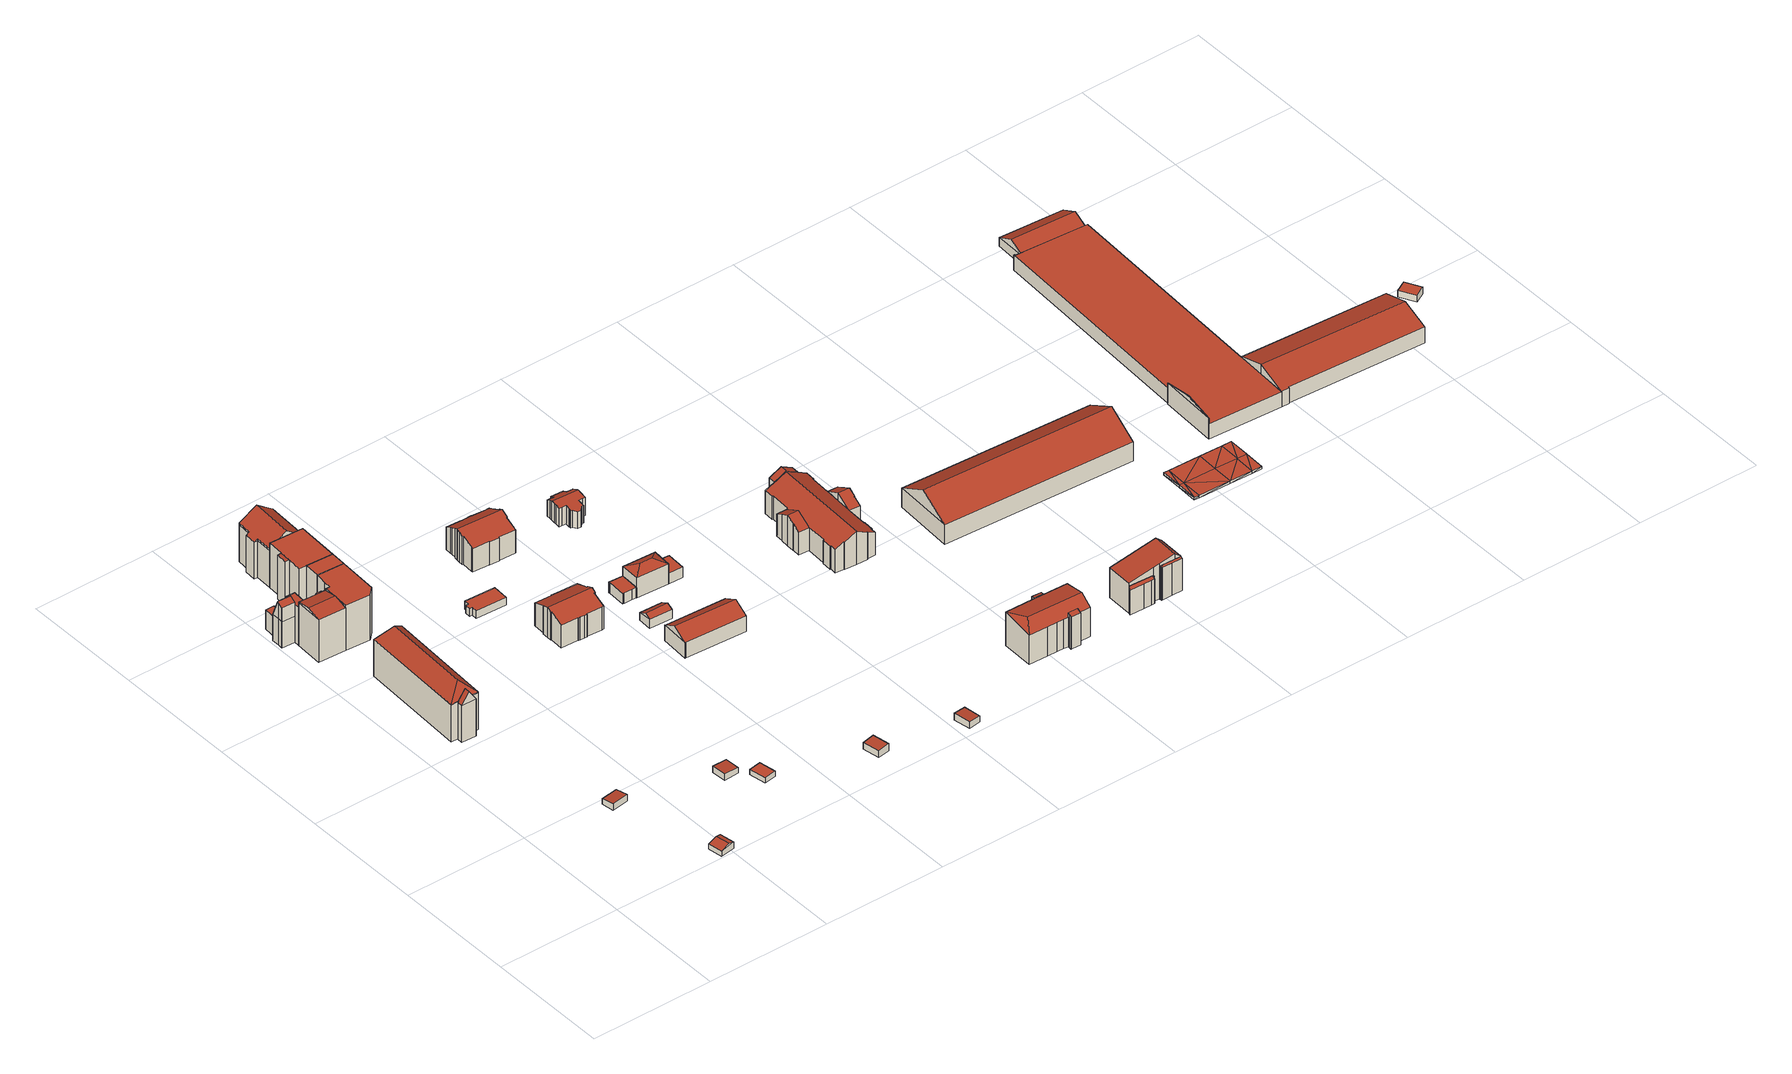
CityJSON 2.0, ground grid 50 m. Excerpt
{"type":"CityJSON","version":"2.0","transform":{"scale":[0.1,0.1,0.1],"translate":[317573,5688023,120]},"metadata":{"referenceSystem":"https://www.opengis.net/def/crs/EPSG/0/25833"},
"CityObjects":{
"building1":{"type":"Building","attributes":{"Dachtyp_tdc":"tdcGableRoof","Gemeindeschluessel":14713000,"Dachneigung":16.67,"QualitaetDacherkennung":84,"Geometrietyp2DReferenz":"3000","function":"31001_9998","roofType":"3100","measuredHeight":3.17},"geometry":[{"type":"MultiSurface","lod":"2","boundaries":[[[0,1,2,3]],[[1,4,5,2]],[[4,6,7,5]],[[6,0,3,7]],[[4,1,8]],[[0,6,9]],[[1,0,9,8]],[[6,4,8,9]],[[3,2,5,7]]],"semantics":{"surfaces":[{"type":"WallSurface"},{"type":"RoofSurface"},{"type":"GroundSurface"}],"values":[0,0,0,0,0,0,1,1,2]}}]},
"building2":{"type":"Building","attributes":{"Dachtyp_tdc":"tdcPolyFlatRoof","Gemeindeschluessel":14713000,"Dachneigung":5.58,"QualitaetDacherkennung":74,"Geometrietyp2DReferenz":"3000","function":"31001_9998","roofType":"2100","measuredHeight":2.84},"geometry":[{"type":"MultiSurface","lod":"2","boundaries":[[[10,11,12,13]],[[11,14,15,12]],[[14,16,17,15]],[[16,10,13,17]],[[16,14,11,10]],[[13,12,15,17]]],"semantics":{"surfaces":[{"type":"WallSurface"},{"type":"RoofSurface"},{"type":"GroundSurface"}],"values":[0,0,0,0,1,2]}}]},
"building3":{"type":"Building","attributes":{"Gemeindeschluessel":14713000,"Geometrietyp2DReferenz":"3000","function":"31001_9998","roofType":"9999"},"children":["building3-1","building3-2"]},
"building3-1":{"type":"BuildingPart","attributes":{"Dachtyp_tdc":"tdcHipRoof","Dachneigung":43.72,"QualitaetDacherkennung":58,"Geometrietyp2DReferenz":"3000","roofType":"3200","measuredHeight":21.18},"parents":["building3"],"geometry":[{"type":"MultiSurface","lod":"2","boundaries":[[[18,19,20,21]],[[22,23,24,25,26]],[[23,27,28,24]],[[27,29,30,28]],[[29,18,21,30]],[[31,32,33,34,35,36,37]],[[38,27,39]],[[36,38,39,37]],[[27,31,37,39]],[[29,38,36,18]],[[27,38,29]],[[18,36,35,40,19]],[[22,32,31,23]],[[23,31,27]],[[21,20,25,24,28,30]],[[26,41,42,22]],[[25,20,19,41,26]],[[32,22,42,33]],[[34,40,35]],[[41,19,40]],[[33,42,41,40,34]]],"semantics":{"surfaces":[{"type":"WallSurface"},{"type":"RoofSurface"},{"type":"GroundSurface"},{"type":"ClosureSurface"}],"values":[0,0,0,0,0,1,1,1,1,0,0,0,0,0,2,0,3,0,0,0,3]}}]},
"building3-2":{"type":"BuildingPart","attributes":{"Dachtyp_tdc":"tdcGableRoof","Dachneigung":56.01,"QualitaetDacherkennung":87,"Geometrietyp2DReferenz":"3000","roofType":"3100","measuredHeight":20.09},"parents":["building3"],"geometry":[{"type":"MultiSurface","lod":"2","boundaries":[[[40,43,44,20,19]],[[43,45,46,44]],[[45,26,25,46]],[[45,43,47]],[[43,40,34,48,47]],[[26,45,47,48,33,42]],[[20,44,46,25]],[[19,41,40]],[[20,25,26,41,19]],[[48,34,33]],[[42,41,26]],[[33,34,40,41,42]]],"semantics":{"surfaces":[{"type":"WallSurface"},{"type":"RoofSurface"},{"type":"GroundSurface"},{"type":"ClosureSurface"}],"values":[0,0,0,0,1,1,2,0,3,0,0,3]}}]},
"building4":{"type":"Building","attributes":{"Dachtyp_tdc":"tdcFreeFormRoof","Gemeindeschluessel":14713000,"Dachneigung":69.63,"QualitaetDacherkennung":24,"Geometrietyp2DReferenz":"3000","function":"31001_9998","roofType":"5000","measuredHeight":18.26},"geometry":[{"type":"MultiSurface","lod":"2","boundaries":[[[49,50,51,52]],[[50,53,54,51]],[[53,55,56,54]],[[55,57,58,56]],[[57,59,60,58]],[[59,61,62,60]],[[61,49,52,62]],[[61,59,57,63,64]],[[65,64,63,66,67,68]],[[49,65,68,50]],[[50,68,67,53]],[[53,67,66,55]],[[55,66,63,57]],[[61,64,65,49]],[[52,51,54,56,58,60,62]]],"semantics":{"surfaces":[{"type":"WallSurface"},{"type":"RoofSurface"},{"type":"GroundSurface"}],"values":[0,0,0,0,0,0,0,1,1,0,0,0,0,0,2]}}]},
"building5":{"type":"Building","attributes":{"Dachtyp_tdc":"tdcFreeFormRoof","Gemeindeschluessel":14713000,"Dachneigung":48.61,"QualitaetDacherkennung":15,"Geometrietyp2DReferenz":"3000","function":"31001_9998","roofType":"5000","measuredHeight":10.46},"geometry":[{"type":"MultiSurface","lod":"2","boundaries":[[[69,70,71,72]],[[70,73,74,71]],[[73,75,76,74]],[[75,69,72,76]],[[77,78,75,73]],[[77,73,70]],[[78,77,70,69]],[[78,69,75]],[[72,71,74,76]]],"semantics":{"surfaces":[{"type":"WallSurface"},{"type":"RoofSurface"},{"type":"GroundSurface"}],"values":[0,0,0,0,1,0,1,1,2]}}]},
"building6":{"type":"Building","attributes":{"Gemeindeschluessel":14713000,"Geometrietyp2DReferenz":"3000","function":"31001_9998","roofType":"9999"},"children":["building6-1","building6-2","building6-3"]},
"building6-1":{"type":"BuildingPart","attributes":{"Dachtyp_tdc":"tdcPolyFlatRoof","Dachneigung":0,"QualitaetDacherkennung":45,"Geometrietyp2DReferenz":"3000","roofType":"1000","measuredHeight":16.07},"parents":["building6"],"geometry":[{"type":"MultiSurface","lod":"2","boundaries":[[[79,80,71,81]],[[80,82,83,71]],[[82,84,85,83]],[[84,86,87,85]],[[88,79,81,89]],[[88,86,84,82,80,79]],[[81,71,83,85,87,89]],[[89,87,86,88]]],"semantics":{"surfaces":[{"type":"WallSurface"},{"type":"RoofSurface"},{"type":"GroundSurface"},{"type":"ClosureSurface"}],"values":[0,0,0,0,0,1,2,3]}}]},
"building6-2":{"type":"BuildingPart","attributes":{"Dachtyp_tdc":"tdcFreeFormRoof","Dachneigung":64.11,"QualitaetDacherkennung":16,"Geometrietyp2DReferenz":"3000","roofType":"5000","measuredHeight":18.06},"parents":["building6"],"geometry":[{"type":"MultiSurface","lod":"2","boundaries":[[[90,91,92,93]],[[91,94,95,92]],[[94,96,97,95]],[[96,98,99,97]],[[100,90,93,101]],[[102,103,104,105,100,98]],[[102,98,96]],[[103,102,96,94]],[[104,103,94,91]],[[105,104,91,90]],[[105,90,100]],[[93,92,95,97,99,101]],[[101,99,98,100]]],"semantics":{"surfaces":[{"type":"WallSurface"},{"type":"RoofSurface"},{"type":"GroundSurface"},{"type":"ClosureSurface"}],"values":[0,0,0,0,0,1,1,1,1,1,1,2,3]}}]},
"building6-3":{"type":"BuildingPart","attributes":{"Dachtyp_tdc":"tdcGableRoof","Dachneigung":11.39,"QualitaetDacherkennung":45,"Geometrietyp2DReferenz":"3000","roofType":"3100","measuredHeight":19.53},"parents":["building6"],"geometry":[{"type":"MultiSurface","lod":"2","boundaries":[[[106,107,88,89,108]],[[109,110,100,101,87,86]],[[111,112,113,99,98]],[[112,114,115,113]],[[114,106,108,115]],[[114,116,117,106]],[[118,119,120,117,116,121,122]],[[110,118,122,111]],[[111,122,121,112]],[[112,121,116,114]],[[107,120,119,109]],[[106,117,120,107]],[[109,119,118,110]],[[108,89,87,101,99,113,115]],[[86,88,107,109]],[[86,87,89,88]],[[98,100,110,111]],[[98,99,101,100]]],"semantics":{"surfaces":[{"type":"WallSurface"},{"type":"RoofSurface"},{"type":"GroundSurface"},{"type":"ClosureSurface"}],"values":[0,0,0,0,0,1,1,0,0,0,0,0,0,2,0,3,0,3]}}]},
"building7":{"type":"Building","attributes":{"Dachtyp_tdc":"tdcPolyFlatRoof","Gemeindeschluessel":14713000,"Dachneigung":0,"QualitaetDacherkennung":58,"Geometrietyp2DReferenz":"3000","function":"31001_9998","roofType":"1000","measuredHeight":19.17},"geometry":[{"type":"MultiSurface","lod":"2","boundaries":[[[123,124,113,115]],[[124,125,126,113]],[[125,127,128,126]],[[127,129,130,128]],[[129,131,132,130]],[[131,133,134,132]],[[133,135,136,134]],[[135,123,115,136]],[[135,133,131,129,127,125,124,123]],[[115,113,126,128,130,132,134,136]]],"semantics":{"surfaces":[{"type":"WallSurface"},{"type":"RoofSurface"},{"type":"GroundSurface"}],"values":[0,0,0,0,0,0,0,0,1,2]}}]},
"building8":{"type":"Building","attributes":{"Gemeindeschluessel":14713000,"Geometrietyp2DReferenz":"3000","function":"31001_9998","roofType":"9999"},"children":["building8-1","building8-2","building8-3"]},
"building8-1":{"type":"BuildingPart","attributes":{"Dachtyp_tdc":"tdcPolyFlatRoof","Dachneigung":0,"QualitaetDacherkennung":81,"Geometrietyp2DReferenz":"3000","roofType":"1000","measuredHeight":19.02},"parents":["building8"],"geometry":[{"type":"MultiSurface","lod":"2","boundaries":[[[137,138,139,140]],[[138,141,142,139]],[[143,144,145,146]],[[144,147,148,145]],[[137,140,149,150]],[[150,147,144,143,141,138,137]],[[140,139,142,146,145,148,149]],[[146,142,141,143]],[[150,149,148,147]]],"semantics":{"surfaces":[{"type":"WallSurface"},{"type":"RoofSurface"},{"type":"GroundSurface"},{"type":"ClosureSurface"}],"values":[0,0,0,0,0,1,2,3,3]}}]},
"building8-2":{"type":"BuildingPart","attributes":{"Dachtyp_tdc":"tdcPolyFlatRoof","Dachneigung":2.6,"QualitaetDacherkennung":49,"Geometrietyp2DReferenz":"3000","roofType":"2100","measuredHeight":18.93},"parents":["building8"],"geometry":[{"type":"MultiSurface","lod":"2","boundaries":[[[147,151,152,148]],[[151,153,154,152]],[[153,150,149,154]],[[150,153,151,147]],[[148,152,154,149]],[[148,149,150,147]]],"semantics":{"surfaces":[{"type":"WallSurface"},{"type":"RoofSurface"},{"type":"GroundSurface"},{"type":"ClosureSurface"}],"values":[0,0,0,1,2,3]}}]},
"building8-3":{"type":"BuildingPart","attributes":{"Dachtyp_tdc":"tdcPolyFlatRoof","Dachneigung":0,"QualitaetDacherkennung":80,"Geometrietyp2DReferenz":"3000","roofType":"1000","measuredHeight":19.09},"parents":["building8"],"geometry":[{"type":"MultiSurface","lod":"2","boundaries":[[[155,131,156,142,141]],[[131,129,157,156]],[[129,158,143,146,157]],[[158,129,131,155]],[[142,156,157,146]],[[141,143,158,155]],[[141,142,146,143]]],"semantics":{"surfaces":[{"type":"WallSurface"},{"type":"RoofSurface"},{"type":"GroundSurface"},{"type":"ClosureSurface"}],"values":[0,0,0,1,2,0,3]}}]},
"building9":{"type":"Building","attributes":{"Dachtyp_tdc":"tdcPolyFlatRoof","Gemeindeschluessel":14713000,"Dachneigung":2.64,"QualitaetDacherkennung":91,"Geometrietyp2DReferenz":"3000","function":"31001_9998","roofType":"2100","measuredHeight":2.72},"geometry":[{"type":"MultiSurface","lod":"2","boundaries":[[[159,160,161,162]],[[160,163,164,161]],[[163,165,166,164]],[[165,159,162,166]],[[165,163,160,159]],[[162,161,164,166]]],"semantics":{"surfaces":[{"type":"WallSurface"},{"type":"RoofSurface"},{"type":"GroundSurface"}],"values":[0,0,0,0,1,2]}}]},
"building10":{"type":"Building","attributes":{"Dachtyp_tdc":"tdcFreeFormRoof","Gemeindeschluessel":14713000,"Dachneigung":32.16,"QualitaetDacherkennung":77,"Geometrietyp2DReferenz":"3000","function":"31001_9998","roofType":"5000","measuredHeight":20.93},"geometry":[{"type":"MultiSurface","lod":"2","boundaries":[[[167,168,139,169]],[[168,170,140,139]],[[170,171,172,140]],[[171,173,174,172]],[[173,175,176,174]],[[175,177,178,176]],[[177,179,180,178]],[[179,181,182,180]],[[181,183,184,182]],[[183,167,169,184]],[[185,186,187,188,189]],[[189,188,190,191,192,175,173,193,194,195]],[[168,185,189,195,170]],[[195,194,170]],[[170,194,193,171]],[[171,193,173]],[[175,192,177]],[[177,192,191,179]],[[179,191,190,181]],[[181,190,188,187,183]],[[183,187,186,167]],[[167,186,185,168]],[[169,139,140,172,174,176,178,180,182,184]]],"semantics":{"surfaces":[{"type":"WallSurface"},{"type":"RoofSurface"},{"type":"GroundSurface"}],"values":[0,0,0,0,0,0,0,0,0,0,1,1,0,0,0,0,0,0,0,0,0,0,2]}}]},
"building11":{"type":"Building","attributes":{"Dachtyp_tdc":"tdcPolyFlatRoof","Gemeindeschluessel":14713000,"Dachneigung":0,"QualitaetDacherkennung":83,"Geometrietyp2DReferenz":"3000","function":"31001_9998","roofType":"1000","measuredHeight":2.21},"geometry":[{"type":"MultiSurface","lod":"2","boundaries":[[[196,197,198,199]],[[197,200,201,198]],[[200,202,203,201]],[[202,196,199,203]],[[202,200,197,196]],[[199,198,201,203]]],"semantics":{"surfaces":[{"type":"WallSurface"},{"type":"RoofSurface"},{"type":"GroundSurface"}],"values":[0,0,0,0,1,2]}}]},
"building12":{"type":"Building","attributes":{"Dachtyp_tdc":"tdcPolyFlatRoof","Gemeindeschluessel":14713000,"Dachneigung":0,"QualitaetDacherkennung":71,"Geometrietyp2DReferenz":"3000","function":"31001_9998","roofType":"1000","measuredHeight":3.38},"geometry":[{"type":"MultiSurface","lod":"2","boundaries":[[[204,205,206,207]],[[205,208,209,206]],[[208,210,211,209]],[[210,212,213,211]],[[212,214,215,213]],[[214,216,217,215]],[[216,218,219,217]],[[218,204,207,219]],[[218,216,214,212,210,208,205,204]],[[207,206,209,211,213,215,217,219]]],"semantics":{"surfaces":[{"type":"WallSurface"},{"type":"RoofSurface"},{"type":"GroundSurface"}],"values":[0,0,0,0,0,0,0,0,1,2]}}]},
"building13":{"type":"Building","attributes":{"Dachtyp_tdc":"tdcGableRoof","Gemeindeschluessel":14713000,"Dachneigung":21.88,"QualitaetDacherkennung":31,"Geometrietyp2DReferenz":"3000","function":"31001_9998","roofType":"3100","measuredHeight":12.77},"geometry":[{"type":"MultiSurface","lod":"2","boundaries":[[[220,221,222,223]],[[221,224,225,222]],[[224,226,227,225]],[[226,228,229,227]],[[228,230,231,229]],[[230,232,233,231]],[[232,234,235,233]],[[234,236,237,235]],[[236,238,239,237]],[[238,240,241,239]],[[240,242,243,241]],[[242,244,245,243]],[[244,246,247,245]],[[246,248,249,247]],[[248,250,251,249]],[[250,252,253,251]],[[252,254,255,253]],[[254,256,257,255]],[[256,258,259,257]],[[258,260,261,259]],[[260,262,263,261]],[[262,264,265,263]],[[264,266,267,265]],[[266,268,269,267]],[[268,270,271,269]],[[270,272,273,271]],[[272,274,275,273]],[[274,220,223,275]],[[270,268,266,264,262,260,258,256,254,252,250,248,246,244,242]],[[242,240,238,236,234,232,230,228,226,224,221,220,274,272,270]],[[223,222,225,227,229,231,233,235,237,239,241,243,245,247,249,251,253,255,257,259,261,263,265,267,269,271,273,275]]],"semantics":{"surfaces":[{"type":"WallSurface"},{"type":"RoofSurface"},{"type":"GroundSurface"}],"values":[0,0,0,0,0,0,0,0,0,0,0,0,0,0,0,0,0,0,0,0,0,0,0,0,0,0,0,0,1,1,2]}}]},
"building14":{"type":"Building","attributes":{"Dachtyp_tdc":"tdcPolyFlatRoof","Gemeindeschluessel":14713000,"Dachneigung":3.67,"QualitaetDacherkennung":77,"Geometrietyp2DReferenz":"3000","function":"31001_9998","roofType":"2100","measuredHeight":3.11},"geometry":[{"type":"MultiSurface","lod":"2","boundaries":[[[276,277,278,279]],[[277,280,281,278]],[[280,282,283,281]],[[282,276,279,283]],[[282,280,277,276]],[[279,278,281,283]]],"semantics":{"surfaces":[{"type":"WallSurface"},{"type":"RoofSurface"},{"type":"GroundSurface"}],"values":[0,0,0,0,1,2]}}]},
"building15":{"type":"Building","attributes":{"Dachtyp_tdc":"tdcGableRoof","Gemeindeschluessel":14713000,"Dachneigung":21.58,"QualitaetDacherkennung":35,"Geometrietyp2DReferenz":"3000","function":"31001_9998","roofType":"3100","measuredHeight":13.21},"geometry":[{"type":"MultiSurface","lod":"2","boundaries":[[[284,285,286,287]],[[285,288,289,286]],[[288,290,291,289]],[[290,292,293,291]],[[292,294,295,293]],[[294,296,297,295]],[[296,298,299,297]],[[298,300,301,299]],[[300,302,303,301]],[[302,304,305,303]],[[304,306,307,305]],[[306,308,309,307]],[[308,310,311,309]],[[310,312,313,311]],[[312,314,315,313]],[[314,316,317,315]],[[316,318,319,317]],[[318,320,321,319]],[[320,322,323,321]],[[322,324,325,323]],[[324,326,327,325]],[[326,328,329,327]],[[328,330,331,329]],[[330,332,333,331]],[[332,334,335,333]],[[334,336,337,335]],[[336,338,339,337]],[[338,340,341,339]],[[340,342,343,341]],[[342,344,345,343]],[[344,346,347,345]],[[346,348,349,347]],[[348,350,351,349]],[[350,352,353,351]],[[352,354,355,353]],[[354,356,357,355]],[[356,358,357]],[[358,359,360,357]],[[359,284,287,360]],[[356,354,352,350,348,346,344,342,340,338,336,334,332,330,328,326,324,322,320,318,316,314]],[[314,312,310,308,306,304,302,300,298,296,294,292,290,288,285,284,359,358,356]],[[287,286,289,291,293,295,297,299,301,303,305,307,309,311,313,315,317,319,321,323,325,327,329,331,333,335,337,339,341,343,345,347,349,351,353,355,357,360]]],"semantics":{"surfaces":[{"type":"WallSurface"},{"type":"RoofSurface"},{"type":"GroundSurface"}],"values":[0,0,0,0,0,0,0,0,0,0,0,0,0,0,0,0,0,0,0,0,0,0,0,0,0,0,0,0,0,0,0,0,0,0,0,0,0,0,0,1,1,2]}}]},
"building16":{"type":"Building","attributes":{"Dachtyp_tdc":"tdcGableRoof","Gemeindeschluessel":14713000,"Dachneigung":27.99,"QualitaetDacherkennung":85,"Geometrietyp2DReferenz":"3000","function":"31001_9998","roofType":"3100","measuredHeight":4.88},"geometry":[{"type":"MultiSurface","lod":"2","boundaries":[[[361,362,363,364]],[[362,365,366,363]],[[365,367,368,366]],[[367,361,364,368]],[[365,362,369]],[[361,367,370]],[[362,361,370,369]],[[367,365,369,370]],[[364,363,366,368]]],"semantics":{"surfaces":[{"type":"WallSurface"},{"type":"RoofSurface"},{"type":"GroundSurface"}],"values":[0,0,0,0,0,0,1,1,2]}}]},
"building17":{"type":"Building","attributes":{"Dachtyp_tdc":"tdcGableRoof","Gemeindeschluessel":14713000,"Dachneigung":29.98,"QualitaetDacherkennung":88,"Geometrietyp2DReferenz":"3000","function":"31001_9998","roofType":"3100","measuredHeight":10.02},"geometry":[{"type":"MultiSurface","lod":"2","boundaries":[[[371,372,373,374]],[[372,375,376,373]],[[375,377,378,376]],[[377,379,380,378]],[[379,381,382,380]],[[381,371,374,382]],[[371,381,383,384,372]],[[384,383,379,377,375]],[[372,384,375]],[[379,383,381]],[[374,373,376,378,380,382]]],"semantics":{"surfaces":[{"type":"WallSurface"},{"type":"RoofSurface"},{"type":"GroundSurface"}],"values":[0,0,0,0,0,0,1,1,0,0,2]}}]},
"building18":{"type":"Building","attributes":{"Dachtyp_tdc":"tdcPolyFlatRoof","Gemeindeschluessel":14713000,"Dachneigung":0,"QualitaetDacherkennung":62,"Geometrietyp2DReferenz":"3000","function":"31001_9998","roofType":"1000","measuredHeight":4.47},"geometry":[{"type":"MultiSurface","lod":"2","boundaries":[[[385,386,387,388]],[[386,389,390,387]],[[389,391,392,390]],[[391,393,394,392]],[[393,395,396,394]],[[395,397,398,396]],[[397,399,400,398]],[[399,401,402,400]],[[401,385,388,402]],[[401,399,397,395,393,391,389,386,385]],[[388,387,390,392,394,396,398,400,402]]],"semantics":{"surfaces":[{"type":"WallSurface"},{"type":"RoofSurface"},{"type":"GroundSurface"}],"values":[0,0,0,0,0,0,0,0,0,1,2]}}]},
"building19":{"type":"Building","attributes":{"Dachtyp_tdc":"tdcHipRoof","Gemeindeschluessel":14713000,"Dachneigung":26.95,"QualitaetDacherkennung":79,"Geometrietyp2DReferenz":"3000","function":"31001_9998","roofType":"3200","measuredHeight":10.4},"geometry":[{"type":"MultiSurface","lod":"2","boundaries":[[[403,404,405,394]],[[404,406,407,405]],[[406,408,396,407]],[[408,403,394,396]],[[406,404,409]],[[403,408,410]],[[404,403,410,409]],[[408,406,409,410]],[[394,405,407,396]]],"semantics":{"surfaces":[{"type":"WallSurface"},{"type":"RoofSurface"},{"type":"GroundSurface"}],"values":[0,0,0,0,1,1,1,1,2]}}]},
"building20":{"type":"Building","attributes":{"Dachtyp_tdc":"tdcPolyFlatRoof","Gemeindeschluessel":14713000,"Dachneigung":3.53,"QualitaetDacherkennung":91,"Geometrietyp2DReferenz":"3000","function":"31001_9998","roofType":"2100","measuredHeight":2.91},"geometry":[{"type":"MultiSurface","lod":"2","boundaries":[[[411,412,413,414]],[[412,415,416,413]],[[415,417,418,416]],[[417,411,414,418]],[[417,415,412,411]],[[414,413,416,418]]],"semantics":{"surfaces":[{"type":"WallSurface"},{"type":"RoofSurface"},{"type":"GroundSurface"}],"values":[0,0,0,0,1,2]}}]},
"building21":{"type":"Building","attributes":{"Dachtyp_tdc":"tdcPolyFlatRoof","Gemeindeschluessel":14713000,"Dachneigung":0,"QualitaetDacherkennung":61,"Geometrietyp2DReferenz":"3000","function":"31001_9998","roofType":"1000","measuredHeight":4.47},"geometry":[{"type":"MultiSurface","lod":"2","boundaries":[[[419,420,407,421]],[[420,422,405,407]],[[422,423,424,405]],[[423,425,426,424]],[[425,427,428,426]],[[427,419,421,428]],[[427,425,423,422,420,419]],[[421,407,405,424,426,428]]],"semantics":{"surfaces":[{"type":"WallSurface"},{"type":"RoofSurface"},{"type":"GroundSurface"}],"values":[0,0,0,0,0,0,1,2]}}]},
"building22":{"type":"Building","attributes":{"Dachtyp_tdc":"tdcFreeFormRoof","Gemeindeschluessel":14713000,"Dachneigung":10.37,"QualitaetDacherkennung":42,"Geometrietyp2DReferenz":"3000","function":"31001_9998","roofType":"5000","measuredHeight":8.56},"geometry":[{"type":"MultiSurface","lod":"2","boundaries":[[[429,430,431,432]],[[430,433,434,431]],[[433,435,436,434]],[[435,437,438,436]],[[437,439,440,438]],[[439,441,442,440]],[[441,443,444,442]],[[443,445,446,444]],[[445,447,448,446]],[[447,449,450,448]],[[449,451,452,450]],[[451,453,454,452]],[[453,455,456,454]],[[455,457,458,456]],[[457,459,460,458]],[[459,461,462,460]],[[461,463,464,462]],[[463,465,466,464]],[[465,467,468,466]],[[467,469,470,468]],[[469,471,472,470]],[[471,473,474,472]],[[473,475,476,474]],[[475,477,478,476]],[[477,479,480,478]],[[479,481,482,480]],[[481,483,484,482]],[[483,485,486,484]],[[485,487,488,486]],[[487,489,490,488]],[[489,491,492,490]],[[491,493,494,492]],[[493,429,432,494]],[[461,459,457,455,453,451,449,447,445,443,441,439,437,435,495,496]],[[483,481,479,477,475,473,471,469,467,465,463,496,495,433,430,429,493,491,489,487,485]],[[435,433,495]],[[463,461,496]],[[432,431,434,436,438,440,442,444,446,448,450,452,454,456,458,460,462,464,466,468,470,472,474,476,478,480,482,484,486,488,490,492,494]]],"semantics":{"surfaces":[{"type":"WallSurface"},{"type":"RoofSurface"},{"type":"GroundSurface"}],"values":[0,0,0,0,0,0,0,0,0,0,0,0,0,0,0,0,0,0,0,0,0,0,0,0,0,0,0,0,0,0,0,0,0,1,1,0,0,2]}}]},
"building23":{"type":"Building","attributes":{"Gemeindeschluessel":14713000,"Geometrietyp2DReferenz":"3000","function":"31001_9998","roofType":"9999"},"children":["building23-1","building23-2","building23-3"]},
"building23-1":{"type":"BuildingPart","attributes":{"Dachtyp_tdc":"tdcHipAndGableRoof","Dachneigung":10.28,"QualitaetDacherkennung":42,"Geometrietyp2DReferenz":"3000","roofType":"5000","measuredHeight":15.88},"parents":["building23"],"geometry":[{"type":"MultiSurface","lod":"2","boundaries":[[[497,498,499,500]],[[498,501,502,499]],[[501,503,504,502]],[[503,505,506,504]],[[507,508,509,510]],[[508,511,512,509]],[[511,513,514,512]],[[513,515,516,514]],[[515,517,518,516]],[[517,519,520,518]],[[517,515,521]],[[515,513,511,508,507,505,503,501,521]],[[501,498,497,522,523,519,517,521]],[[524,500,499,502,504,506,510,509,512,514,516,518,520,525]],[[497,500,524,522]],[[510,506,505,507]],[[525,520,519,523]],[[524,525,523,522]]],"semantics":{"surfaces":[{"type":"WallSurface"},{"type":"RoofSurface"},{"type":"GroundSurface"},{"type":"ClosureSurface"}],"values":[0,0,0,0,0,0,0,0,0,0,1,1,1,2,3,3,3,3]}}]},
"building23-2":{"type":"BuildingPart","attributes":{"Dachtyp_tdc":"tdcPolyFlatRoof","Dachneigung":5.86,"QualitaetDacherkennung":59,"Geometrietyp2DReferenz":"3000","roofType":"2100","measuredHeight":14.65},"parents":["building23"],"geometry":[{"type":"MultiSurface","lod":"2","boundaries":[[[526,527,528,520,519]],[[527,529,530,528]],[[529,531,532,530]],[[531,533,534,532]],[[533,535,497,500,534]],[[533,531,529,527,526,536,537,535]],[[500,524,525,520,528,530,532,534]],[[522,497,535,537]],[[522,524,500,497]],[[523,522,537,536]],[[523,525,524,522]],[[526,519,523,536]],[[519,520,525,523]]],"semantics":{"surfaces":[{"type":"WallSurface"},{"type":"RoofSurface"},{"type":"GroundSurface"},{"type":"ClosureSurface"}],"values":[0,0,0,0,0,1,2,0,3,0,3,0,3]}}]},
"building23-3":{"type":"BuildingPart","attributes":{"Dachtyp_tdc":"tdcPolyFlatRoof","Dachneigung":24.41,"QualitaetDacherkennung":58,"Geometrietyp2DReferenz":"3000","roofType":"2100","measuredHeight":14.5},"parents":["building23"],"geometry":[{"type":"MultiSurface","lod":"2","boundaries":[[[538,539,540,541]],[[539,542,543,540]],[[542,544,545,543]],[[544,546,510,545]],[[546,507,510]],[[547,538,541,506,505]],[[547,546,544,542,539,538]],[[541,540,543,545,510,506]],[[505,507,546,547]],[[505,506,510,507]]],"semantics":{"surfaces":[{"type":"WallSurface"},{"type":"RoofSurface"},{"type":"GroundSurface"},{"type":"ClosureSurface"}],"values":[0,0,0,0,0,0,1,2,0,3]}}]},
"building24":{"type":"Building","attributes":{"Gemeindeschluessel":14713000,"Geometrietyp2DReferenz":"3000","function":"31001_9998","roofType":"9999"},"children":["building24-1","building24-2","building24-3","building24-4"]},
"building24-1":{"type":"BuildingPart","attributes":{"Dachtyp_tdc":"tdcGableRoof","Dachneigung":28.53,"QualitaetDacherkennung":55,"Geometrietyp2DReferenz":"3000","roofType":"3100","measuredHeight":14.11},"parents":["building24"],"geometry":[{"type":"MultiSurface","lod":"2","boundaries":[[[548,549,550,551]],[[549,552,553,550]],[[552,554,555,553]],[[552,549,556]],[[549,548,557,558,556]],[[554,552,556,558,559,560]],[[551,550,553,555,561]],[[548,551,561,562]],[[562,561,555,554]],[[557,559,558]],[[562,559,557,548]],[[554,560,559,562]]],"semantics":{"surfaces":[{"type":"WallSurface"},{"type":"RoofSurface"},{"type":"GroundSurface"},{"type":"ClosureSurface"}],"values":[0,0,0,0,1,1,2,3,3,0,3,3]}}]},
"building24-2":{"type":"BuildingPart","attributes":{"Dachtyp_tdc":"tdcGableRoof","Dachneigung":26.46,"QualitaetDacherkennung":75,"Geometrietyp2DReferenz":"3000","roofType":"3100","measuredHeight":14.05},"parents":["building24"],"geometry":[{"type":"MultiSurface","lod":"2","boundaries":[[[563,564,565,566]],[[564,567,568,565]],[[567,569,570,568]],[[569,571,572,573,570]],[[574,575,576,577]],[[575,578,579,576]],[[578,580,581,579]],[[580,582,583,581]],[[582,584,585,583]],[[584,586,587,585]],[[586,588,589,587]],[[588,590,591,589]],[[590,592,593,591]],[[592,594,595,593]],[[594,596,597,595]],[[596,598,599,597]],[[598,600,601,599]],[[600,602,603,601]],[[602,604,605,603]],[[604,606,607,605]],[[606,608,607]],[[609,610,611,612]],[[610,613,614,611]],[[613,615,616,614]],[[615,617,618,616]],[[617,619,620,618]],[[619,621,548,551,620]],[[554,563,566,555]],[[559,557,621,619,617,615,613,610,609,622,623,624,606,604,602,600,598,596,594,592,590]],[[590,588,586,584,582,580,578,575,574,625,626,571,569,567,564,563,554,560,559]],[[566,565,568,570,573,627,577,576,579,581,583,585,587,589,591,593,595,597,599,601,603,605,607,628,611,614,616,618,620,551,561,555]],[[626,572,571]],[[577,627,625,574]],[[625,627,573,572,626]],[[624,608,606]],[[612,622,609]],[[611,628,623,622,612]],[[628,607,608,624,623]],[[557,548,621]],[[561,551,548,562]],[[562,548,557,559]],[[555,561,562,554]],[[554,562,559,560]]],"semantics":{"surfaces":[{"type":"WallSurface"},{"type":"RoofSurface"},{"type":"GroundSurface"},{"type":"ClosureSurface"}],"values":[0,0,0,0,0,0,0,0,0,0,0,0,0,0,0,0,0,0,0,0,0,0,0,0,0,0,0,0,1,1,2,0,3,3,0,0,3,3,0,3,3,3,3]}}]},
"building24-3":{"type":"BuildingPart","attributes":{"Dachtyp_tdc":"tdcGableRoof","Dachneigung":28.37,"QualitaetDacherkennung":82,"Geometrietyp2DReferenz":"3000","roofType":"3100","measuredHeight":13.03},"parents":["building24"],"geometry":[{"type":"MultiSurface","lod":"2","boundaries":[[[629,574,577,630]],[[572,631,632,573]],[[631,633,634,632]],[[633,635,636,634]],[[635,637,638,636]],[[637,639,640,638]],[[639,641,642,640]],[[641,629,630,642]],[[637,635,633,631,572,626,643]],[[643,574,629,641,639,637]],[[630,577,627,573,632,634,636,638,640,642]],[[625,574,643]],[[627,577,574,625]],[[626,625,643]],[[572,573,627,625,626]]],"semantics":{"surfaces":[{"type":"WallSurface"},{"type":"RoofSurface"},{"type":"GroundSurface"},{"type":"ClosureSurface"}],"values":[0,0,0,0,0,0,0,0,1,1,2,0,3,0,3]}}]},
"building24-4":{"type":"BuildingPart","attributes":{"Dachtyp_tdc":"tdcGableRoof","Dachneigung":28.71,"QualitaetDacherkennung":82,"Geometrietyp2DReferenz":"3000","roofType":"3100","measuredHeight":13.06},"parents":["building24"],"geometry":[{"type":"MultiSurface","lod":"2","boundaries":[[[644,612,611,645]],[[608,646,647,607]],[[646,648,649,647]],[[648,650,651,649]],[[650,652,653,651]],[[652,654,655,653]],[[654,656,657,655]],[[656,644,645,657]],[[652,650,648,646,608,624,658]],[[658,622,612,644,656,654,652]],[[645,611,628,607,647,649,651,653,655,657]],[[623,622,658]],[[628,611,612,622,623]],[[624,623,658]],[[628,623,624,608,607]]],"semantics":{"surfaces":[{"type":"WallSurface"},{"type":"RoofSurface"},{"type":"GroundSurface"},{"type":"ClosureSurface"}],"values":[0,0,0,0,0,0,0,0,1,1,2,0,3,0,3]}}]},
"building25":{"type":"Building","attributes":{"Gemeindeschluessel":14713000,"Geometrietyp2DReferenz":"3000","function":"31001_9998","roofType":"9999"},"children":["building25-1","building25-2","building25-3"]},
"building25-1":{"type":"BuildingPart","attributes":{"Dachtyp_tdc":"tdcGableRoof","Dachneigung":10.24,"QualitaetDacherkennung":17,"Geometrietyp2DReferenz":"3000","roofType":"3100","measuredHeight":16.14},"parents":["building25"],"geometry":[{"type":"MultiSurface","lod":"2","boundaries":[[[659,660,661,662,663,664]],[[665,666,667,668,669]],[[666,670,671,667]],[[670,672,673,671]],[[672,674,675,673]],[[674,676,677,678,675]],[[672,670,666,665,660,659,679]],[[679,676,674,672]],[[680,681,663,662,668,667,671,673,675,678]],[[659,664,682,683,679]],[[664,663,681,682]],[[682,681,680,683]],[[665,669,661,660]],[[669,668,662,661]],[[683,677,676,679]],[[678,677,683,680]]],"semantics":{"surfaces":[{"type":"WallSurface"},{"type":"RoofSurface"},{"type":"GroundSurface"},{"type":"ClosureSurface"}],"values":[0,0,0,0,0,0,1,1,2,0,3,3,0,3,0,3]}}]},
"building25-2":{"type":"BuildingPart","attributes":{"Dachtyp_tdc":"tdcFreeFormRoof","Dachneigung":57.56,"QualitaetDacherkennung":26,"Geometrietyp2DReferenz":"3000","roofType":"5000","measuredHeight":14.56},"parents":["building25"],"geometry":[{"type":"MultiSurface","lod":"2","boundaries":[[[684,685,686,687]],[[685,688,689,686]],[[688,690,691,689]],[[690,692,693,691]],[[692,664,663,693]],[[677,694,695,678]],[[694,684,687,695]],[[682,664,692,690,688,696]],[[688,685,684,694,697,696]],[[694,677,697]],[[677,683,682,696,697]],[[687,686,689,691,693,663,681,680,678,695]],[[681,663,664,682]],[[680,681,682,683]],[[678,680,683,677]]],"semantics":{"surfaces":[{"type":"WallSurface"},{"type":"RoofSurface"},{"type":"GroundSurface"},{"type":"ClosureSurface"}],"values":[0,0,0,0,0,0,0,1,1,1,1,2,3,3,3]}}]},
"building25-3":{"type":"BuildingPart","attributes":{"Dachtyp_tdc":"tdcPolyFlatRoof","Dachneigung":46.48,"QualitaetDacherkennung":48,"Geometrietyp2DReferenz":"3000","roofType":"2100","measuredHeight":11.54},"parents":["building25"],"geometry":[{"type":"MultiSurface","lod":"2","boundaries":[[[661,698,699,662]],[[698,700,701,699]],[[700,702,703,701]],[[702,704,705,703]],[[704,706,707,705]],[[706,708,709,707]],[[708,669,668,709]],[[708,706,704,702,700,698,661,669]],[[668,662,699,701,703,705,707,709]],[[661,662,668,669]]],"semantics":{"surfaces":[{"type":"WallSurface"},{"type":"RoofSurface"},{"type":"GroundSurface"},{"type":"ClosureSurface"}],"values":[0,0,0,0,0,0,0,1,2,3]}}]},
"building26":{"type":"Building","attributes":{"Dachtyp_tdc":"tdcGableRoof","Gemeindeschluessel":14713000,"Dachneigung":30.47,"QualitaetDacherkennung":78,"Geometrietyp2DReferenz":"3000","function":"31001_2000","roofType":"3100","measuredHeight":15.35},"geometry":[{"type":"MultiSurface","lod":"2","boundaries":[[[710,711,712,713]],[[711,714,715,712]],[[714,716,717,715]],[[716,710,713,717]],[[714,711,718]],[[710,716,719]],[[711,710,719,718]],[[716,714,718,719]],[[713,712,715,717]]],"semantics":{"surfaces":[{"type":"WallSurface"},{"type":"RoofSurface"},{"type":"GroundSurface"}],"values":[0,0,0,0,0,0,1,1,2]}}]},
"building27":{"type":"Building","attributes":{"Stand_DGM":"2023","Stand_Basis-DLM":"2022","Gemeindeschluessel":"14713000","ObjektHoehe":1,"Stand_Laserscan":"2023","BodenHoehe":126.06,"Stand_3D-Stadtmodell":"2025","Geometrietyp2DReferenz":2000,"AbsoluteHoehe":127.06,"function":"53001_1800","roofType":"9999","measuredHeight":1},"geometry":[{"type":"MultiSurface","lod":"2","boundaries":[[[720,721,722]],[[722,721,723]],[[722,723,724]],[[724,723,725]],[[724,725,726]],[[726,725,727]],[[726,727,728]],[[728,727,729]],[[721,730,723]],[[723,730,731]],[[723,731,732]],[[723,732,725]],[[725,732,727]],[[729,733,734]],[[727,733,729]],[[727,732,733]],[[721,720,735]],[[721,735,736]],[[720,722,737]],[[720,737,735]],[[722,724,738]],[[722,738,737]],[[724,726,739]],[[724,739,738]],[[726,728,740]],[[726,740,739]],[[728,729,741]],[[728,741,740]],[[729,734,742]],[[729,742,741]],[[734,733,743]],[[734,743,742]],[[733,732,744]],[[733,744,743]],[[732,731,745]],[[732,745,744]],[[731,730,746]],[[731,746,745]],[[730,721,736]],[[730,736,746]],[[737,736,735]],[[747,736,737]],[[738,747,737]],[[748,747,738]],[[739,748,738]],[[749,748,739]],[[740,749,739]],[[741,749,740]],[[747,746,736]],[[745,746,747]],[[744,745,747]],[[748,744,747]],[[749,744,748]],[[743,744,749]],[[741,743,749]],[[742,743,741]]],"semantics":{"surfaces":[{"type":"RoofSurface"},{"type":"WallSurface"},{"type":"GroundSurface"}],"values":[0,0,0,0,0,0,0,0,0,0,0,0,0,0,0,0,1,1,1,1,1,1,1,1,1,1,1,1,1,1,1,1,1,1,1,1,1,1,1,1,2,2,2,2,2,2,2,2,2,2,2,2,2,2,2,2]}}]},
"building28":{"type":"Building","attributes":{"Gemeindeschluessel":14713000,"Geometrietyp2DReferenz":"3000","function":"31001_2000","roofType":"9999"},"children":["building28-1","building28-2","building28-3","building28-4"]},
"building28-1":{"type":"BuildingPart","attributes":{"Dachtyp_tdc":"tdcPolyFlatRoof","Dachneigung":0,"QualitaetDacherkennung":23,"Geometrietyp2DReferenz":"3000","roofType":"1000","measuredHeight":6.23},"parents":["building28"],"geometry":[{"type":"MultiSurface","lod":"2","boundaries":[[[750,751,752,753]],[[751,754,755,752]],[[754,756,757,755]],[[756,758,759,760,757]],[[761,762,763,764,765]],[[766,767,768,769]],[[766,770,762,761,758,756,754,751,750,767]],[[768,753,752,755,757,760,764,763,771,769]],[[753,768,767,750]],[[765,759,758,761]],[[765,764,760,759]],[[769,771,770,766]],[[771,763,762,770]]],"semantics":{"surfaces":[{"type":"WallSurface"},{"type":"RoofSurface"},{"type":"GroundSurface"},{"type":"ClosureSurface"}],"values":[0,0,0,0,0,0,1,2,3,0,3,3,3]}}]},
"building28-2":{"type":"BuildingPart","attributes":{"Dachtyp_tdc":"tdcGableRoof","Dachneigung":10.11,"QualitaetDacherkennung":65,"Geometrietyp2DReferenz":"3000","roofType":"3100","measuredHeight":10.86},"parents":["building28"],"geometry":[{"type":"MultiSurface","lod":"2","boundaries":[[[772,773,774,768,767]],[[773,775,776,774]],[[775,777,750,753,776]],[[775,773,778]],[[772,777,779]],[[773,772,779,778]],[[777,775,778,779]],[[768,774,776,753]],[[767,750,777,772]],[[767,768,753,750]]],"semantics":{"surfaces":[{"type":"WallSurface"},{"type":"RoofSurface"},{"type":"GroundSurface"},{"type":"ClosureSurface"}],"values":[0,0,0,0,0,1,1,2,0,3]}}]},
"building28-3":{"type":"BuildingPart","attributes":{"Dachtyp_tdc":"tdcGableRoof","Dachneigung":17.96,"QualitaetDacherkennung":50,"Geometrietyp2DReferenz":"3000","roofType":"3100","measuredHeight":10.49},"parents":["building28"],"geometry":[{"type":"MultiSurface","lod":"2","boundaries":[[[780,781,766,769,782]],[[783,784,785,763,762]],[[784,786,787,785]],[[786,788,789,787]],[[788,790,791,789]],[[790,780,782,791]],[[786,784,783,792]],[[792,781,780,790,788,786]],[[782,769,771,763,785,787,789,791]],[[770,766,781,792]],[[771,769,766,770]],[[783,762,770,792]],[[771,770,762,763]]],"semantics":{"surfaces":[{"type":"WallSurface"},{"type":"RoofSurface"},{"type":"GroundSurface"},{"type":"ClosureSurface"}],"values":[0,0,0,0,0,0,1,1,2,0,3,0,3]}}]},
"building28-4":{"type":"BuildingPart","attributes":{"Dachtyp_tdc":"tdcGableRoof","Dachneigung":26.88,"QualitaetDacherkennung":70,"Geometrietyp2DReferenz":"3000","roofType":"3100","measuredHeight":7.18},"parents":["building28"],"geometry":[{"type":"MultiSurface","lod":"2","boundaries":[[[793,794,795,796]],[[794,765,764,795]],[[759,793,796,760]],[[765,794,797]],[[793,759,798]],[[794,793,798,797]],[[759,765,797,798]],[[796,795,764,760]],[[760,764,765,759]]],"semantics":{"surfaces":[{"type":"WallSurface"},{"type":"RoofSurface"},{"type":"GroundSurface"},{"type":"ClosureSurface"}],"values":[0,0,0,0,0,1,1,2,3]}}]},
"building29":{"type":"Building","attributes":{"Dachtyp_tdc":"tdcPolyFlatRoof","Gemeindeschluessel":14713000,"Dachneigung":0,"QualitaetDacherkennung":89,"Geometrietyp2DReferenz":"3000","function":"31001_9998","roofType":"1000","measuredHeight":2.97},"geometry":[{"type":"MultiSurface","lod":"2","boundaries":[[[799,800,801,802]],[[800,803,804,801]],[[803,805,806,804]],[[805,799,802,806]],[[805,803,800,799]],[[802,801,804,806]]],"semantics":{"surfaces":[{"type":"WallSurface"},{"type":"RoofSurface"},{"type":"GroundSurface"}],"values":[0,0,0,0,1,2]}}]}
},
"vertices":[
[455,6,25],[446,65,25],[446,65,4],[455,6,4],[505,75,31],[505,75,4],[514,15,31],[514,15,4],[483,71,36],[492,12,36],
[328,431,30],[321,481,25],[321,481,2],[328,431,2],[390,491,25],[390,491,2],[398,441,30],[398,441,2],
[243,1050,166],[217,1051,166],[217,1051,10],[243,1050,10],[158,1054,166],[130,1055,166],[130,1055,10],[158,1054,10],[158,1054,164],[152,1497,166],[152,1497,10],[267,1491,166],[267,1491,10],[130,1055,167],[158,1054,168],[160,1054,168],[216,1051,170],[217,1051,170],[243,1050,171],[189,1093,222],[267,1491,170],[208,1455,222],[217,1051,168],[192,1052,166],[159,1054,166],
[216,1028,168],[216,1028,10],[157,1030,164],[157,1030,10],[188,1029,211],[189,1052,211],
[60,1807,120],[8,1810,120],[8,1810,9],[60,1807,9],[7,1811,120],[7,1811,9],[8,1830,120],[8,1830,9],[9,1862,120],[9,1862,9],[23,1861,120],[23,1861,9],[63,1859,120],[63,1859,9],[8,1835,192],[61,1832,192],[60,1807,178],[8,1830,189],[7,1811,179],[8,1810,178],
[65,1920,92],[63,1859,92],[63,1859,10],[65,1920,10],[23,1861,92],[23,1861,10],[27,1923,92],[27,1923,10],[43,1860,114],[45,1902,114],
[60,1807,171],[63,1859,171],[60,1807,10],[99,1857,171],[99,1857,10],[96,1798,171],[96,1798,10],[109,1783,171],[109,1783,10],[59,1785,171],[59,1785,10],
[131,1791,174],[137,1798,174],[137,1798,10],[131,1791,10],[162,1797,174],[162,1797,10],[170,1790,174],[170,1790,10],[170,1780,174],[170,1780,10],[131,1782,174],[131,1782,10],[163,1787,188],[159,1789,191],[141,1790,191],[138,1789,188],
[52,1670,191],[59,1785,191],[52,1670,10],[109,1783,191],[131,1782,191],[170,1780,191],[169,1778,191],[169,1778,10],[164,1664,191],[164,1664,10],[166,1722,206],[56,1727,206],[131,1782,194],[109,1783,194],[59,1785,194],[169,1778,194],[170,1780,194],
[164,1664,202],[169,1778,202],[186,1777,202],[186,1777,10],[189,1807,202],[189,1807,10],[193,1853,202],[193,1853,10],[303,1848,202],[303,1848,10],[294,1685,202],[294,1685,10],[265,1659,202],[265,1659,10],
[178,2091,201],[315,2084,201],[315,2084,11],[178,2091,11],[306,1911,201],[306,1911,11],[196,1917,201],[169,1919,201],[169,1919,11],[196,1917,11],[172,1978,201],[172,1978,11],[175,2024,11],[175,2024,201],
[157,1979,200],[157,1979,11],[160,2025,200],[160,2025,11],
[306,1911,202],[303,1848,11],[193,1853,11],[196,1917,202],
[718,382,31],[778,385,28],[778,385,4],[718,382,4],[782,325,28],[782,325,4],[722,322,31],[722,322,4],
[324,2255,167],[315,2084,167],[324,2255,11],[178,2091,167],[181,2159,167],[181,2159,11],[168,2160,167],[168,2160,11],[170,2207,167],[170,2207,11],[183,2206,167],[183,2206,11],[187,2265,167],[187,2265,11],[191,2265,167],[191,2265,11],[323,2258,167],[323,2258,11],[315,2084,174],[324,2255,174],[323,2258,174],[258,2261,220],[249,2087,220],[191,2265,178],[187,2265,175],[183,2206,175],[181,2159,175],[178,2091,175],[178,2091,176],
[817,225,27],[807,294,27],[807,294,5],[817,225,5],[856,302,27],[856,302,5],[867,233,27],[867,233,5],
[611,1521,49],[612,1543,49],[612,1543,16],[611,1521,16],[601,1543,49],[601,1543,16],[602,1566,49],[602,1566,16],[613,1565,49],[613,1565,16],[614,1586,49],[614,1586,16],[739,1580,49],[739,1580,16],[736,1515,49],[736,1515,16],
[741,1366,114],[741,1369,112],[741,1369,16],[741,1366,16],[811,1366,112],[811,1366,16],[811,1367,112],[811,1367,16],[849,1365,112],[849,1365,16],[849,1364,112],[849,1364,16],[918,1360,113],[918,1360,16],[918,1358,113],[918,1358,16],[918,1352,116],[918,1352,16],[915,1306,134],[915,1306,16],[919,1305,135],[919,1305,16],[918,1282,144],[918,1282,16],[917,1262,135],[917,1262,16],[912,1262,135],[912,1262,16],[910,1209,113],[910,1209,16],[903,1209,113],[903,1209,16],[840,1212,113],[840,1212,16],[839,1210,112],[839,1210,16],[830,1211,112],[830,1211,16],[812,1212,112],[812,1212,16],[804,1212,112],[804,1212,16],[803,1214,113],[803,1214,16],[733,1217,112],[733,1217,16],[736,1272,135],[736,1272,16],[733,1272,136],[733,1272,16],[734,1291,144],[734,1291,16],[735,1315,134],[735,1315,16],[738,1315,134],[738,1315,16],
[1246,97,42],[1197,89,39],[1197,89,11],[1246,97,11],[1186,158,39],[1186,158,11],[1235,166,42],[1235,166,11],
[943,1769,136],[939,1768,135],[939,1768,16],[943,1769,16],[938,1724,118],[938,1724,16],[937,1720,116],[937,1720,16],[937,1717,115],[937,1717,16],[869,1720,115],[869,1720,16],[867,1717,114],[867,1717,16],[828,1720,114],[828,1720,16],[828,1722,115],[828,1722,16],[760,1725,115],[760,1725,16],[760,1731,117],[760,1731,16],[762,1778,135],[762,1778,16],[759,1780,136],[759,1780,16],[759,1795,142],[759,1795,16],[760,1806,147],[760,1806,16],[760,1809,148],[760,1809,16],[761,1822,141],[761,1822,16],[764,1823,140],[764,1823,16],[765,1843,129],[765,1843,16],[766,1852,125],[766,1852,16],[767,1877,112],[767,1877,16],[822,1874,112],[822,1874,16],[835,1873,112],[835,1873,16],[838,1873,112],[838,1873,16],[840,1875,111],[840,1875,16],[872,1874,111],[872,1874,16],[874,1871,112],[874,1871,16],[879,1871,112],[879,1871,16],[893,1870,112],[893,1870,16],[929,1868,112],[929,1868,16],[936,1868,112],[936,1868,16],[944,1867,112],[944,1867,16],[943,1843,125],[943,1843,16],[942,1833,130],[942,1833,16],[941,1813,141],[941,1813,16],[945,1812,141],[945,1812,16],[945,1799,148],[945,1799,16],[945,1799,147],[944,1787,143],[944,1787,16],
[1125,1110,54],[1032,1114,54],[1032,1114,17],[1125,1110,17],[1035,1171,48],[1035,1171,17],[1127,1168,48],[1127,1168,17],[1033,1138,66],[1126,1135,66],
[1026,912,83],[1023,912,83],[1023,912,17],[1026,912,17],[1030,1030,83],[1030,1030,17],[1037,1029,83],[1037,1029,17],[1279,1016,83],[1279,1016,17],[1274,898,83],[1274,898,17],[1276,957,117],[1026,971,117],
[1043,1274,61],[1047,1346,61],[1047,1346,17],[1043,1274,17],[1047,1350,61],[1047,1350,17],[1047,1353,61],[1047,1353,17],[1105,1350,61],[1105,1350,17],[1101,1271,61],[1101,1271,17],[1100,1271,61],[1100,1271,17],[1084,1272,61],[1084,1272,17],[1050,1274,61],[1050,1274,17],
[1105,1350,101],[1238,1343,101],[1238,1343,17],[1233,1264,101],[1233,1264,17],[1101,1271,101],[1196,1305,121],[1144,1308,121],
[1580,24,42],[1530,17,45],[1530,17,16],[1580,24,16],[1520,86,45],[1520,86,16],[1570,93,42],[1570,93,16],
[1292,1261,61],[1233,1264,61],[1292,1261,17],[1238,1343,61],[1260,1342,61],[1260,1342,17],[1296,1340,61],[1296,1340,17],[1296,1336,61],[1296,1336,17],
[1139,1734,97],[1140,1751,100],[1140,1751,19],[1139,1734,19],[1141,1760,102],[1141,1760,19],[1142,1778,101],[1142,1778,19],[1143,1787,97],[1143,1787,19],[1144,1804,88],[1144,1804,19],[1147,1804,89],[1147,1804,19],[1170,1802,89],[1170,1802,19],[1170,1810,85],[1170,1810,19],[1171,1819,80],[1171,1819,19],[1222,1816,80],[1222,1816,19],[1222,1808,84],[1222,1808,19],[1222,1798,89],[1222,1798,19],[1244,1797,89],[1244,1797,19],[1248,1797,89],[1248,1797,19],[1248,1779,97],[1248,1779,19],[1247,1772,101],[1247,1772,19],[1246,1754,102],[1246,1754,19],[1245,1727,97],[1245,1727,19],[1234,1727,97],[1234,1727,19],[1218,1728,97],[1218,1728,19],[1217,1709,93],[1217,1709,19],[1216,1704,93],[1216,1704,19],[1216,1700,92],[1216,1700,19],[1209,1700,92],[1209,1700,19],[1196,1688,89],[1196,1688,19],[1182,1689,89],[1182,1689,19],[1172,1703,92],[1172,1703,19],[1165,1704,92],[1165,1704,19],[1165,1708,93],[1165,1708,19],[1165,1713,94],[1165,1713,19],[1167,1732,97],[1167,1732,19],[1150,1733,97],[1150,1733,19],[1142,1772,104],[1247,1766,104],
[2063,287,163],[2163,283,163],[2163,283,19],[2063,287,19],[2160,200,178],[2160,200,19],[2159,153,143],[2159,153,19],[2105,155,143],[2105,155,19],[2065,156,143],[2048,157,143],[2048,157,19],[2065,156,19],[2020,158,143],[2020,158,19],[1980,159,143],[1980,159,19],[1902,162,143],[1902,162,19],[1906,291,163],[1906,291,19],[2025,288,163],[2025,288,19],[1934,208,178],[2063,286,163],[2025,287,163],[2063,286,19],[2025,287,19],
[2025,288,166],[2026,302,164],[2026,302,19],[2034,302,164],[2034,302,19],[2054,301,164],[2054,301,19],[2064,300,164],[2064,300,19],[2063,287,166],[2025,287,166],[2063,286,166],
[2104,137,156],[2067,138,156],[2067,138,19],[2104,137,19],[2065,138,156],[2065,138,19],[2065,148,160],[2065,148,19],[2065,156,164],[2105,155,164],
[1763,1356,134],[1764,1387,134],[1764,1387,19],[1763,1356,19],[1860,1382,134],[1860,1382,19],[1858,1352,134],[1858,1352,19],[1813,1384,160],[1789,1355,148],[1811,1354,160],[1812,1354,159],[1821,1353,154],[1812,1354,19],[1812,1354,134],
[1892,1350,115],[1896,1350,113],[1896,1350,19],[1892,1350,19],[1894,1309,113],[1894,1309,19],[1890,1309,115],[1890,1309,19],[1886,1227,115],[1886,1227,114],[1886,1227,19],[1879,1099,115],[1875,1017,115],[1875,1017,19],[1879,1099,19],[1879,1017,113],[1879,1017,19],[1877,975,113],[1877,975,19],[1873,975,115],[1873,975,19],[1871,950,115],[1871,950,19],[1837,952,134],[1837,952,19],[1836,948,134],[1836,948,19],[1791,950,159],[1791,950,19],[1741,953,135],[1741,953,19],[1741,956,135],[1741,956,19],[1706,959,117],[1706,959,19],[1708,984,118],[1708,984,19],[1704,984,116],[1704,984,19],[1707,1025,116],[1707,1025,19],[1710,1025,118],[1710,1025,19],[1715,1109,117],[1715,1109,19],[1715,1109,115],[1722,1236,117],[1722,1236,118],[1722,1236,19],[1722,1236,114],[1726,1318,118],[1726,1318,19],[1723,1318,116],[1723,1318,19],[1725,1358,116],[1725,1358,19],[1763,1357,135],[1763,1357,19],[1763,1356,135],[1721,1230,117],[1718,1172,117],[1715,1113,117],[1882,1162,115],[1886,1225,115],[1882,1162,19],[1718,1172,19],
[1923,1096,115],[1923,1096,19],[1930,1225,114],[1930,1225,19],[1928,1192,132],[1928,1192,19],[1930,1192,132],[1930,1192,19],[1928,1160,149],[1928,1160,19],[1927,1130,133],[1927,1130,19],[1925,1130,133],[1925,1130,19],[1882,1162,149],
[1678,1238,114],[1678,1238,19],[1671,1111,115],[1671,1111,19],[1673,1142,132],[1673,1142,19],[1671,1142,132],[1671,1142,19],[1673,1174,149],[1673,1174,19],[1675,1206,132],[1675,1206,19],[1677,1205,132],[1677,1205,19],[1718,1172,149],
[2466,167,169],[2443,168,164],[2443,168,133],[2443,168,19],[2466,167,19],[2466,167,153],[2338,172,145],[2341,278,145],[2341,278,19],[2338,172,19],[2338,172,135],[2342,279,146],[2342,279,19],[2535,273,181],[2535,273,19],[2560,272,160],[2560,272,19],[2557,164,160],[2557,164,157],[2557,164,19],[2532,165,181],[2532,165,19],[2469,167,19],[2469,167,157],[2532,165,157],
[2511,156,157],[2474,157,157],[2474,157,19],[2511,156,19],[2469,157,157],[2469,157,19],[2469,164,157],[2469,164,19],[2466,164,153],[2466,164,19],[2556,155,157],[2556,155,19],[2474,162,165],[2552,159,164],
[2442,165,130],[2442,165,19],[2439,165,131],[2439,165,19],[2439,158,123],[2439,158,19],[2427,159,123],[2427,159,19],[2396,159,123],[2396,159,19],[2337,161,123],[2337,161,19],
[2101,1096,103],[2879,1054,103],[2879,1054,22],[2101,1096,22],[2865,806,104],[2865,806,22],[2088,847,104],[2088,847,22],[2872,930,176],[2094,971,176],
[2867,644,71],[2865,559,71],[2887,643,71],[2885,558,71],[3018,639,71],[3015,554,71],[3111,636,71],[3108,551,71],[3151,635,71],[3148,550,71],[2862,474,71],[2882,473,71],[3013,469,71],[3105,466,71],[3145,465,71],[2867,644,61],[2865,559,61],[2887,643,61],[3018,639,61],[3111,636,61],[3151,635,61],[3148,550,61],[3145,465,61],[3105,466,61],[3013,469,61],[2882,473,61],[2862,474,61],[2885,558,61],[3015,554,61],[3108,551,61],
[3151,974,89],[3200,1867,89],[3200,1867,26],[3151,974,26],[3205,1867,89],[3205,1867,26],[3204,1863,89],[3204,1863,26],[3235,1861,89],[3235,1861,68],[3235,1861,26],[3498,1843,89],[3449,952,89],[3449,952,26],[3498,1843,26],[3498,1843,67],[3436,721,89],[3138,737,89],[3138,737,26],[3436,721,26],[3443,840,89],[3443,840,26],
[3138,737,114],[3135,738,114],[3135,738,26],[3148,974,114],[3148,974,26],[3151,974,114],[3142,855,135],[3144,855,135],
[3468,720,93],[3436,721,93],[3468,720,26],[3449,952,93],[4043,919,93],[4043,919,26],[4036,807,131],[4036,807,26],[4030,694,94],[4030,694,26],[3468,724,94],[3468,724,26],[3443,840,131],
[3242,1998,63],[3505,1983,62],[3505,1983,26],[3242,1998,26],[3502,1913,98],[3239,1929,98],
[4190,905,57],[4146,881,57],[4146,881,28],[4190,905,28],[4113,943,57],[4113,943,28],[4157,967,57],[4157,967,28]
]}
